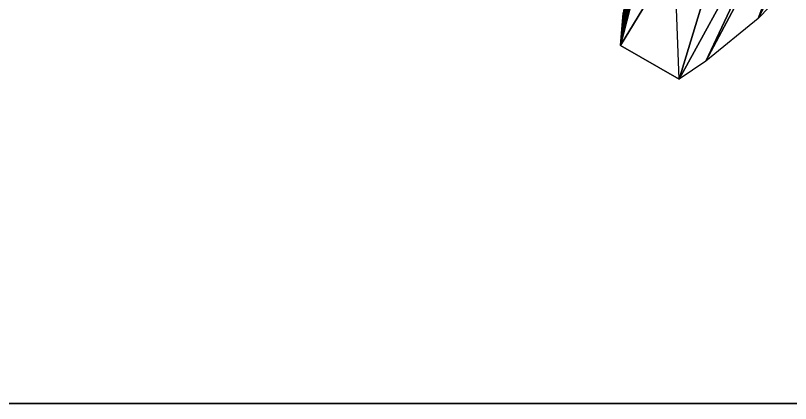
# Model space of a CAD drawing. Header units: inches. Extents: x 62 to 1153, y 3 to 780.
# Drawn here: x 73.85 to 86.21, y 3.16 to 9.35 of the extents above; entities that cross this region are included whole.
import ezdxf

# ---------------------------------------------------------------- set-up
doc = ezdxf.new("R2010")
doc.units = ezdxf.units.IN
doc.header["$MEASUREMENT"] = 0
doc.layers.add('Base', color=3, linetype='Continuous')
doc.layers.add('Main_Gear', color=4, linetype='Continuous')

msp = doc.modelspace()

# ---------------------------------------------------------------- linework, layer by layer
at = {"layer": 'Base'}
for points in [[(70.663, 3.163, -44), (66.663, 3.163, -48), (120.863, 3.163, -44)], [(124.863, 3.163, -48), (120.863, 3.163, -44), (66.663, 3.163, -48)]]:
    msp.add_3dface(points, dxfattribs=at)
at = {"layer": 'Main_Gear'}
for points in [[(87.492, 12.836, -11.468), (86.226, 9.861, -7.468), (85.692, 9.305, -7.468)], [(85.692, 9.305, -7.468), (86.806, 12.277, -11.468), (87.492, 12.836, -11.468)], [(83.535, 9.385, -7.468), (85.691, 12.482, -11.468), (83.495, 8.873, -7.468)], [(85.691, 12.482, -11.468), (84.432, 8.333, -7.468), (83.495, 8.873, -7.468)], [(84.432, 8.333, -7.468), (85.691, 12.482, -11.468), (86.459, 12.038, -11.468)], [(84.855, 8.623, -7.468), (86.459, 12.038, -11.468), (86.806, 12.277, -11.468)], [(86.806, 12.277, -11.468), (85.692, 9.305, -7.468), (84.855, 8.623, -7.468)], [(86.459, 12.038, -11.468), (84.855, 8.623, -7.468), (84.432, 8.333, -7.468)], [(84.432, 8.333, -7.468), (84.294, 11.981, -7.468), (83.495, 8.873, -7.468)], [(83.495, 8.873, -7.468), (84.294, 11.981, -7.468), (84.255, 11.868, -7.468)], [(83.495, 8.873, -7.468), (84.255, 11.868, -7.468), (84.102, 11.617, -7.468)], [(83.495, 8.873, -7.468), (84.102, 11.617, -7.468), (83.922, 11.191, -7.468)], [(83.495, 8.873, -7.468), (83.922, 11.191, -7.468), (83.708, 10.451, -7.468)], [(83.495, 8.873, -7.468), (83.708, 10.451, -7.468), (83.535, 9.385, -7.468)]]:
    msp.add_3dface(points, dxfattribs=at)

doc.saveas('drawing.dxf')
